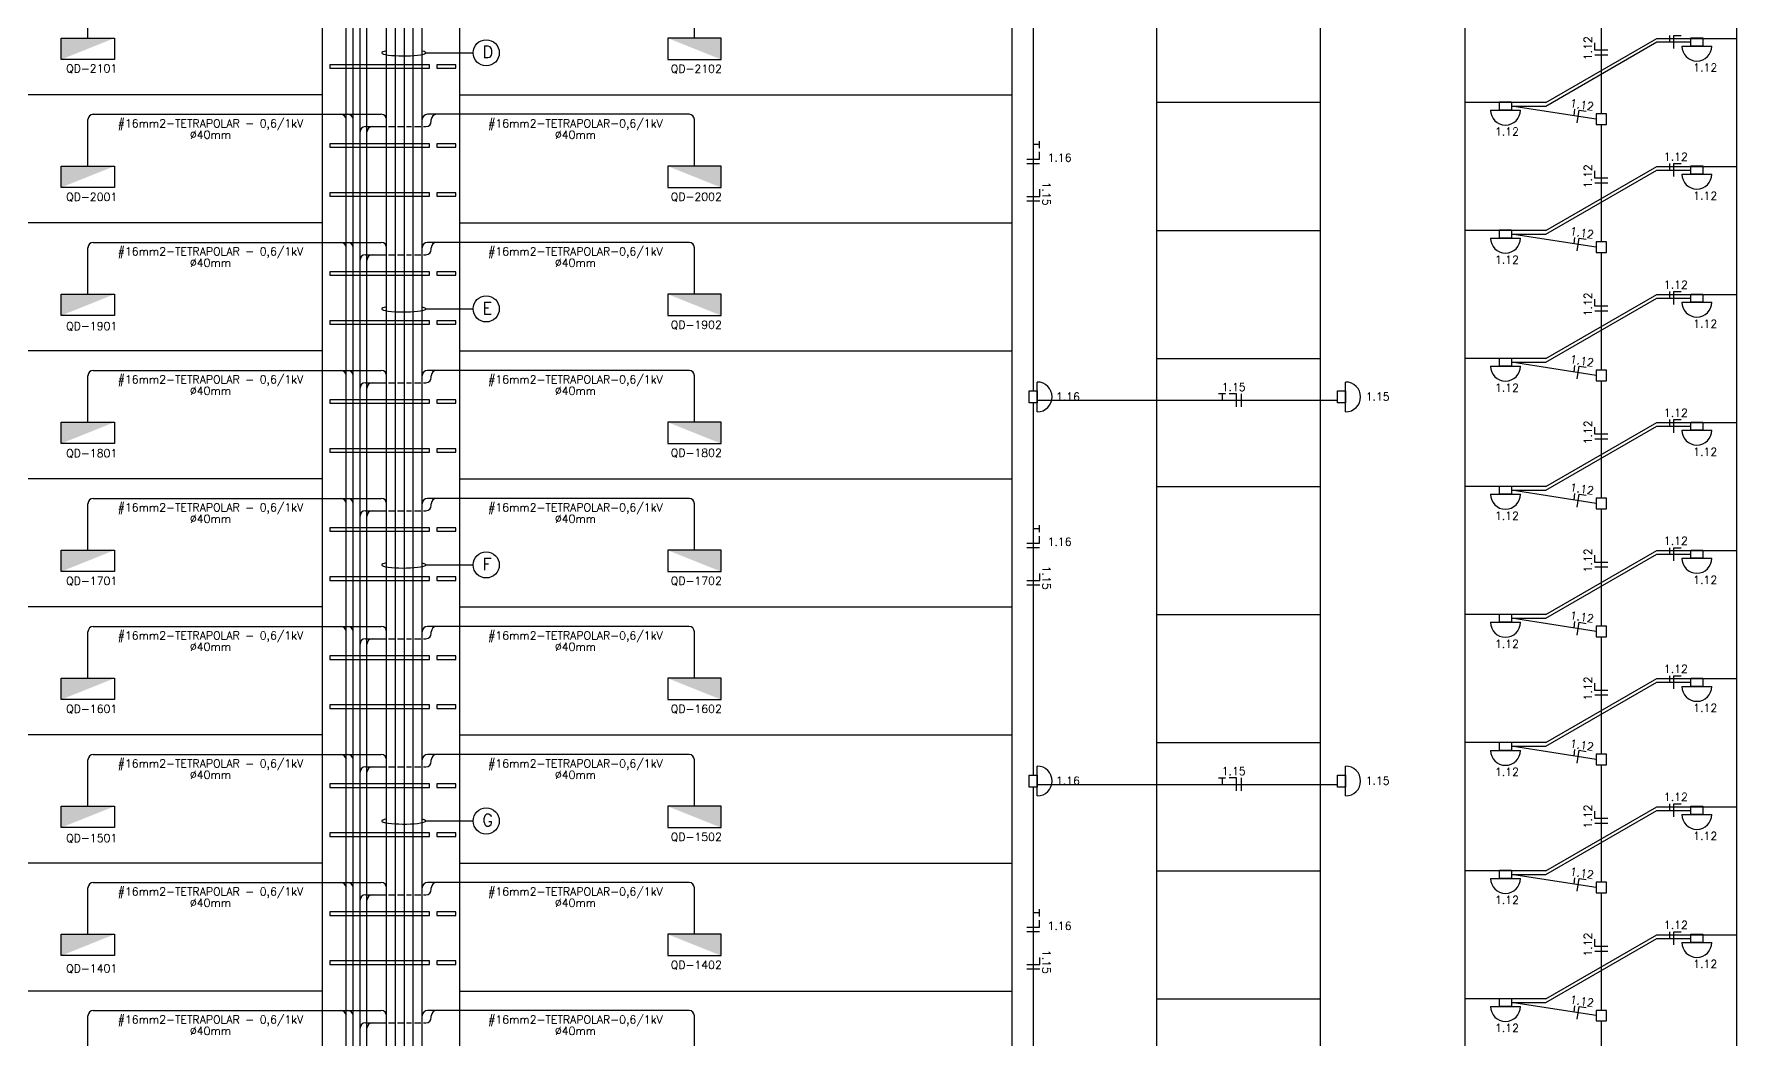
# Model space of a CAD drawing. Header units: millimetres. Extents: x -51529 to -574, y -54954 to 20636.
# Drawn here: x -32502 to -574, y -17675 to 1182 of the extents above; entities that cross this region are included whole.
import ezdxf
from ezdxf.enums import TextEntityAlignment as Align

# ---------------------------------------------------------------- set-up
doc = ezdxf.new("R2010")
doc.units = ezdxf.units.MM
doc.header["$LTSCALE"] = 4
doc.header["$MEASUREMENT"] = 0
for name, color, linetype in [('BASE', 1, 'CONTINUOUS'), ('ELETRODUTO-ELETRICA', 5, 'CONTINUOUS'), ('SIMBOLOGIA-ELETRICAS', 3, 'CONTINUOUS'), ('TEXTO', 110, 'CONTINUOUS')]:
    doc.layers.add(name, color=color, linetype=linetype)
doc.styles.add('REGUA60', font='SIMPLEX', dxfattribs={"height": 75})

# ---------------------------------------------------------------- blocks, each defined once
blk = doc.blocks.new('*U12')
at = {"layer": 'ELETRODUTO-ELETRICA', "ltscale": 0.0001}
blk.add_line((102, -1101), (102, 1101), dxfattribs=at)
at = {"layer": 'TEXTO'}
blk.add_line((-19, 10), (224, 10), dxfattribs=at)
blk.add_lwpolyline([(224, 95), (-19, 95), (-19, 231)], dxfattribs=at)
at = {"layer": 'TEXTO', "style": 'REGUA60'}
blk.add_text('1.12', height=150, rotation=90, dxfattribs=at).set_placement((-74, -94))
blk = doc.blocks.new('*U13')
at = {"layer": 'ELETRODUTO-ELETRICA', "color": 0, "linetype": 'ByBlock', "lineweight": -2, "transparency": 16777216}
for p in [(0, 48010.916), (0, 45610.3702), (0, 43209.8244), (0, 40809.2786), (0, 38408.7328), (0, 36008.187), (0, 33607.6412), (0, 31207.0954), (0, 28806.5496)]:
    blk.add_blockref('*U12', p, dxfattribs=at)
blk = doc.blocks.new('*U16')
at = {"layer": 'TEXTO'}
blk.add_line((21, -164), (-223, -164), dxfattribs=at)
blk.add_lwpolyline([(-223, -78), (21, -78), (21, 57)], dxfattribs=at)
at = {"layer": 'TEXTO', "style": 'REGUA60'}
blk.add_text('1.15', height=150, rotation=270, dxfattribs=at).set_placement((73, 200))
blk = doc.blocks.new('*U17')
at = {"layer": 'ELETRODUTO-ELETRICA', "color": 0, "linetype": 'ByBlock', "lineweight": -2, "transparency": 16777216}
for p in [(0, 43200), (0, 36000), (0, 28800)]:
    blk.add_blockref('*U16', p, dxfattribs=at)

msp = doc.modelspace()

# ---------------------------------------------------------------- linework, layer by layer
at = {"layer": 'BASE'}
for p, q in [((-27093, -50502), (-27093, 16698)), ((-24521, -50502), (-24521, 16698)), ((-14165, -50502), (-14165, 16698)), ((-11453, -50502), (-11453, 16698)), ((-8383, -50502), (-8383, 16698)), ((-5672, -50502), (-5672, 16698)), ((-574, -50502), (-574, 16698)), ((-4155, -102), (-2077, 1098)), ((-2077, 1098), (-574, 1098)), ((-27093, 42), (-41569, 42)), ((-24521, 42), (-14165, 42)), ((-8383, -102), (-11453, -102)), ((-4155, -102), (-5672, -102)), ((-4155, -2502), (-2077, -1302)), ((-2077, -1302), (-574, -1302)), ((-27093, -2358), (-41569, -2358)), ((-24521, -2358), (-14165, -2358)), ((-24521, -2358), (-14165, -2358)), ((-11453, -2502), (-8383, -2502)), ((-4155, -2502), (-5672, -2502)), ((-4155, -4902), (-2077, -3702)), ((-2077, -3702), (-574, -3702)), ((-27093, -4758), (-41569, -4758)), ((-24521, -4758), (-14165, -4758)), ((-24521, -4758), (-14165, -4758)), ((-11453, -4902), (-8383, -4902)), ((-4155, -4902), (-5672, -4902)), ((-4155, -7302), (-2077, -6102)), ((-2077, -6102), (-574, -6102)), ((-27093, -7158), (-41569, -7158)), ((-24521, -7158), (-14165, -7158)), ((-24521, -7158), (-14165, -7158)), ((-11453, -7302), (-8383, -7302)), ((-4155, -7302), (-5672, -7302)), ((-4155, -9702), (-2077, -8502)), ((-2077, -8502), (-574, -8502)), ((-27093, -9558), (-41569, -9558)), ((-24521, -9558), (-14165, -9558)), ((-24521, -9558), (-14165, -9558)), ((-11453, -9702), (-8383, -9702)), ((-4155, -9702), (-5672, -9702)), ((-4155, -12102), (-2077, -10902)), ((-2077, -10902), (-574, -10902)), ((-27093, -11958), (-41569, -11958)), ((-24521, -11958), (-14165, -11958)), ((-11453, -12102), (-8383, -12102)), ((-4155, -12102), (-5672, -12102)), ((-4155, -14502), (-2077, -13302)), ((-2077, -13302), (-574, -13302)), ((-27093, -14358), (-41569, -14358)), ((-24521, -14358), (-14165, -14358)), ((-24521, -14358), (-14165, -14358)), ((-11453, -14502), (-8383, -14502)), ((-4155, -14502), (-5672, -14502)), ((-4155, -16902), (-2077, -15702)), ((-2077, -15702), (-574, -15702)), ((-27093, -16758), (-41569, -16758)), ((-24521, -16758), (-14165, -16758)), ((-11453, -16902), (-8383, -16902)), ((-4155, -16902), (-5672, -16902))]:
    msp.add_line(p, q, dxfattribs=at)
for points in [[(-26957, 541), (-25085, 541), (-25085, 606), (-26957, 606)], [(-24953, 541), (-24591, 541), (-24591, 606), (-24953, 606)], [(-26957, -940), (-25085, -940), (-25085, -875), (-26957, -875)], [(-24953, -940), (-24591, -940), (-24591, -875), (-24953, -875)], [(-26957, -1859), (-25085, -1859), (-25085, -1794), (-26957, -1794)], [(-24953, -1859), (-24591, -1859), (-24591, -1794), (-24953, -1794)], [(-26957, -3340), (-25085, -3340), (-25085, -3275), (-26957, -3275)], [(-24953, -3340), (-24591, -3340), (-24591, -3275), (-24953, -3275)], [(-26957, -4259), (-25085, -4259), (-25085, -4194), (-26957, -4194)], [(-24953, -4259), (-24591, -4259), (-24591, -4194), (-24953, -4194)], [(-26957, -5740), (-25085, -5740), (-25085, -5675), (-26957, -5675)], [(-24953, -5740), (-24591, -5740), (-24591, -5675), (-24953, -5675)], [(-26957, -6659), (-25085, -6659), (-25085, -6594), (-26957, -6594)], [(-24953, -6659), (-24591, -6659), (-24591, -6594), (-24953, -6594)], [(-26957, -8140), (-25085, -8140), (-25085, -8075), (-26957, -8075)], [(-24953, -8140), (-24591, -8140), (-24591, -8075), (-24953, -8075)], [(-26957, -9059), (-25085, -9059), (-25085, -8994), (-26957, -8994)], [(-24953, -9059), (-24591, -9059), (-24591, -8994), (-24953, -8994)], [(-26957, -10540), (-25085, -10540), (-25085, -10475), (-26957, -10475)], [(-24953, -10540), (-24591, -10540), (-24591, -10475), (-24953, -10475)], [(-26957, -11459), (-25085, -11459), (-25085, -11394), (-26957, -11394)], [(-24953, -11459), (-24591, -11459), (-24591, -11394), (-24953, -11394)], [(-26957, -12940), (-25085, -12940), (-25085, -12875), (-26957, -12875)], [(-24953, -12940), (-24591, -12940), (-24591, -12875), (-24953, -12875)], [(-26957, -13859), (-25085, -13859), (-25085, -13794), (-26957, -13794)], [(-24953, -13859), (-24591, -13859), (-24591, -13794), (-24953, -13794)], [(-26957, -15340), (-25085, -15340), (-25085, -15275), (-26957, -15275)], [(-24953, -15340), (-24591, -15340), (-24591, -15275), (-24953, -15275)], [(-26957, -16259), (-25085, -16259), (-25085, -16194), (-26957, -16194)], [(-24953, -16259), (-24591, -16259), (-24591, -16194), (-24953, -16194)]]:
    msp.add_lwpolyline(points, close=True, dxfattribs=at)
at = {"layer": 'ELETRODUTO-ELETRICA'}
for p, q in [((-25552, -48324), (-25555, 19098)), ((-25395, -48324), (-25395, 18786)), ((-26651, -50123), (-26651, 16122)), ((-26520, -50123), (-26520, 16016)), ((-25892, -48324), (-25892, 13833)), ((-25224, -48324), (-25224, 13833)), ((-26390, -47723), (-26390, 13602)), ((-26260, -50123), (-26260, 13602)), ((-25722, -48324), (-25722, 13702)), ((-26390, -50123), (-26385, 11234)), ((-31492, 1106), (-31492, 1977)), ((-20122, 1106), (-20122, 1977)), ((-13769, 1466), (-13769, -5509)), ((-31492, -1294), (-31492, -423)), ((-31392, -323), (-25992, -323)), ((-26290, -554), (-25913, -554)), ((-25856, -554), (-25743, -554)), ((-25686, -554), (-25573, -554)), ((-25516, -554), (-25422, -554)), ((-25366, -554), (-25253, -554)), ((-25198, -554), (-25154, -554)), ((-20222, -323), (-25124, -323)), ((-25054, -454), (-25054, -423)), ((-20122, -1294), (-20122, -423)), ((-31492, -3694), (-31492, -2823)), ((-31392, -2723), (-25992, -2723)), ((-20222, -2723), (-25124, -2723)), ((-25054, -2854), (-25054, -2823)), ((-20122, -3694), (-20122, -2823)), ((-26290, -2954), (-25913, -2954)), ((-25856, -2954), (-25743, -2954)), ((-25686, -2954), (-25573, -2954)), ((-25516, -2954), (-25422, -2954)), ((-25366, -2954), (-25253, -2954)), ((-25198, -2954), (-25154, -2954)), ((-31492, -6094), (-31492, -5223)), ((-31392, -5123), (-25992, -5123)), ((-26290, -5354), (-25913, -5354)), ((-25856, -5354), (-25743, -5354)), ((-25686, -5354), (-25573, -5354)), ((-25516, -5354), (-25422, -5354)), ((-25366, -5354), (-25253, -5354)), ((-25198, -5354), (-25154, -5354)), ((-20222, -5123), (-25124, -5123)), ((-25054, -5254), (-25054, -5223)), ((-20122, -6094), (-20122, -5223)), ((-13769, -5734), (-13769, -12709)), ((-31492, -8494), (-31492, -7623)), ((-31392, -7523), (-25992, -7523)), ((-20222, -7523), (-25124, -7523)), ((-25054, -7654), (-25054, -7623)), ((-20122, -8494), (-20122, -7623)), ((-26290, -7754), (-25913, -7754)), ((-25856, -7754), (-25743, -7754)), ((-25686, -7754), (-25573, -7754)), ((-25516, -7754), (-25422, -7754)), ((-25366, -7754), (-25253, -7754)), ((-25198, -7754), (-25154, -7754)), ((-31492, -10894), (-31492, -10023)), ((-31392, -9923), (-25992, -9923)), ((-26290, -10154), (-25913, -10154)), ((-25856, -10154), (-25743, -10154)), ((-25686, -10154), (-25573, -10154)), ((-25516, -10154), (-25422, -10154)), ((-25366, -10154), (-25253, -10154)), ((-25198, -10154), (-25154, -10154)), ((-20222, -9923), (-25124, -9923)), ((-25054, -10054), (-25054, -10023)), ((-20122, -10894), (-20122, -10023)), ((-31492, -13294), (-31492, -12423)), ((-31392, -12323), (-25992, -12323)), ((-20222, -12323), (-25124, -12323)), ((-25054, -12454), (-25054, -12423)), ((-20122, -13294), (-20122, -12423)), ((-26290, -12554), (-25913, -12554)), ((-25856, -12554), (-25743, -12554)), ((-25686, -12554), (-25573, -12554)), ((-25516, -12554), (-25422, -12554)), ((-25366, -12554), (-25253, -12554)), ((-25198, -12554), (-25154, -12554)), ((-13769, -12934), (-13769, -19909)), ((-31492, -15694), (-31492, -14823)), ((-31392, -14723), (-25992, -14723)), ((-26290, -14954), (-25913, -14954)), ((-25856, -14954), (-25743, -14954)), ((-25686, -14954), (-25573, -14954)), ((-25516, -14954), (-25422, -14954)), ((-25366, -14954), (-25253, -14954)), ((-25198, -14954), (-25154, -14954)), ((-20222, -14723), (-25124, -14723)), ((-25054, -14854), (-25054, -14823)), ((-20122, -15694), (-20122, -14823)), ((-31492, -18094), (-31492, -17223)), ((-31392, -17123), (-25992, -17123)), ((-20222, -17123), (-25124, -17123)), ((-25054, -17254), (-25054, -17223)), ((-20122, -18094), (-20122, -17223)), ((-26290, -17354), (-25913, -17354)), ((-25856, -17354), (-25743, -17354)), ((-25686, -17354), (-25573, -17354)), ((-25516, -17354), (-25422, -17354)), ((-25366, -17354), (-25253, -17354)), ((-25198, -17354), (-25154, -17354))]:
    msp.add_line(p, q, dxfattribs=at)
at = {"layer": 'ELETRODUTO-ELETRICA', "ltscale": 0.0001}
for p, q in [((-3214, -416), (-4801, -167)), ((-3214, -2816), (-4801, -2568)), ((-3214, -5217), (-4801, -4968)), ((-13693, -5684), (-8064, -5684)), ((-3214, -7617), (-4801, -7369)), ((-3214, -10018), (-4801, -9770)), ((-3214, -12418), (-4801, -12170)), ((-13693, -12884), (-8064, -12884)), ((-3214, -14819), (-4801, -14571)), ((-3214, -17219), (-4801, -16971))]:
    msp.add_line(p, q, dxfattribs=at)
for points in [[(-4801, -167), (-4155, -167), (-2077, 1033), (-1438, 1033)], [(-4801, -2568), (-4155, -2568), (-2077, -1368), (-1438, -1368)], [(-4801, -4968), (-4155, -4968), (-2077, -3768), (-1438, -3768)], [(-4801, -7369), (-4155, -7369), (-2077, -6169), (-1438, -6169)], [(-4801, -9770), (-4155, -9770), (-2077, -8570), (-1438, -8570)], [(-4801, -12170), (-4155, -12170), (-2077, -10970), (-1438, -10970)], [(-4801, -14571), (-4155, -14571), (-2077, -13371), (-1438, -13371)], [(-4801, -16971), (-4155, -16971), (-2077, -15771), (-1438, -15771)]]:
    msp.add_lwpolyline(points, dxfattribs=at)
at = {"layer": 'ELETRODUTO-ELETRICA'}
for centre, start, end in [((-31392, -423), 90, 180), ((-26751, -423), 0, 90), ((-26620, -423), 0, 90), ((-26290, -654), 90, 180), ((-26160, -654), 90, 180), ((-25992, -423), 0, 90), ((-25124, -423), 90, 180), ((-25154, -454), 270, 0), ((-24954, -423), 90, 180), ((-20222, -423), 0, 90), ((-31392, -2823), 90, 180), ((-26751, -2823), 0, 90), ((-26620, -2823), 0, 90), ((-25992, -2823), 0, 90), ((-25124, -2823), 90, 180), ((-25154, -2854), 270, 0), ((-24954, -2823), 90, 180), ((-20222, -2823), 0, 90), ((-26290, -3054), 90, 180), ((-26160, -3054), 90, 180), ((-31392, -5223), 90, 180), ((-26751, -5223), 0, 90), ((-26620, -5223), 0, 90), ((-26290, -5454), 90, 180), ((-26160, -5454), 90, 180), ((-25992, -5223), 0, 90), ((-25124, -5223), 90, 180), ((-25154, -5254), 270, 0), ((-24954, -5223), 90, 180), ((-20222, -5223), 0, 90), ((-31392, -7623), 90, 180), ((-26751, -7623), 0, 90), ((-26620, -7623), 0, 90), ((-25992, -7623), 0, 90), ((-25124, -7623), 90, 180), ((-25154, -7654), 270, 0), ((-24954, -7623), 90, 180), ((-20222, -7623), 0, 90), ((-26290, -7854), 90, 180), ((-26160, -7854), 90, 180), ((-31392, -10023), 90, 180), ((-26751, -10023), 0, 90), ((-26620, -10023), 0, 90), ((-26290, -10254), 90, 180), ((-26160, -10254), 90, 180), ((-25992, -10023), 0, 90), ((-25124, -10023), 90, 180), ((-25154, -10054), 270, 0), ((-24954, -10023), 90, 180), ((-20222, -10023), 0, 90), ((-31392, -12423), 90, 180), ((-26751, -12423), 0, 90), ((-26620, -12423), 0, 90), ((-25992, -12423), 0, 90), ((-25124, -12423), 90, 180), ((-24954, -12423), 90, 180), ((-20222, -12423), 0, 90), ((-26290, -12654), 90, 180), ((-26160, -12654), 90, 180), ((-25154, -12454), 270, 0), ((-31392, -14823), 90, 180), ((-26751, -14823), 0, 90), ((-26620, -14823), 0, 90), ((-26290, -15054), 90, 180), ((-26160, -15054), 90, 180), ((-25992, -14823), 0, 90), ((-25124, -14823), 90, 180), ((-25154, -14854), 270, 0), ((-24954, -14823), 90, 180), ((-20222, -14823), 0, 90), ((-31392, -17223), 90, 180), ((-26751, -17223), 0, 90), ((-26620, -17223), 0, 90), ((-25992, -17223), 0, 90), ((-25124, -17223), 90, 180), ((-24954, -17223), 90, 180), ((-20222, -17223), 0, 90), ((-26290, -17454), 90, 180), ((-26160, -17454), 90, 180), ((-25154, -17254), 270, 0)]:
    msp.add_arc(centre, 100, start, end, dxfattribs=at)
at = {"layer": 'SIMBOLOGIA-ELETRICAS'}
for p, q in [((-1605, 956), (-1045, 956)), ((-5194, -244), (-4634, -244)), ((-1605, -1444), (-1045, -1444)), ((-5194, -2644), (-4634, -2644)), ((-1605, -3845), (-1045, -3845)), ((-5194, -5045), (-4634, -5045)), ((-13693, -5901), (-13693, -5341)), ((-7911, -5901), (-7911, -5341)), ((-1605, -6245), (-1045, -6245)), ((-5194, -7445), (-4634, -7445)), ((-1605, -8646), (-1045, -8646)), ((-5194, -9846), (-4634, -9846)), ((-1605, -11047), (-1045, -11047)), ((-5194, -12247), (-4634, -12247)), ((-13693, -13101), (-13693, -12541)), ((-7911, -13101), (-7911, -12541)), ((-1605, -13447), (-1045, -13447)), ((-5194, -14647), (-4634, -14647)), ((-1605, -15848), (-1045, -15848)), ((-5194, -17048), (-4634, -17048))]:
    msp.add_line(p, q, dxfattribs=at)
for points in [[(-31992, 706), (-31992, 1106), (-30992, 1106), (-30992, 706)], [(-19622, 706), (-19622, 1106), (-20622, 1106), (-20622, 706)], [(-1438, 956), (-1438, 1109), (-1213, 1109), (-1213, 956)], [(-5026, -244), (-5026, -91), (-4801, -91), (-4801, -244)], [(-31992, -1694), (-31992, -1294), (-30992, -1294), (-30992, -1694)], [(-19622, -1694), (-19622, -1294), (-20622, -1294), (-20622, -1694)], [(-1438, -1444), (-1438, -1291), (-1213, -1291), (-1213, -1444)], [(-5026, -2644), (-5026, -2491), (-4801, -2491), (-4801, -2644)], [(-31992, -4094), (-31992, -3694), (-30992, -3694), (-30992, -4094)], [(-19622, -4094), (-19622, -3694), (-20622, -3694), (-20622, -4094)], [(-1438, -3845), (-1438, -3692), (-1213, -3692), (-1213, -3845)], [(-5026, -5045), (-5026, -4892), (-4801, -4892), (-4801, -5045)], [(-13693, -5734), (-13846, -5734), (-13846, -5509), (-13693, -5509)], [(-7911, -5734), (-8064, -5734), (-8064, -5509), (-7911, -5509)], [(-31992, -6494), (-31992, -6094), (-30992, -6094), (-30992, -6494)], [(-19622, -6494), (-19622, -6094), (-20622, -6094), (-20622, -6494)], [(-1438, -6245), (-1438, -6093), (-1213, -6093), (-1213, -6245)], [(-5026, -7445), (-5026, -7293), (-4801, -7293), (-4801, -7445)], [(-31992, -8894), (-31992, -8494), (-30992, -8494), (-30992, -8894)], [(-19622, -8894), (-19622, -8494), (-20622, -8494), (-20622, -8894)], [(-1438, -8646), (-1438, -8493), (-1213, -8493), (-1213, -8646)], [(-5026, -9846), (-5026, -9693), (-4801, -9693), (-4801, -9846)], [(-31992, -11294), (-31992, -10894), (-30992, -10894), (-30992, -11294)], [(-19622, -11294), (-19622, -10894), (-20622, -10894), (-20622, -11294)], [(-1438, -11047), (-1438, -10894), (-1213, -10894), (-1213, -11047)], [(-5026, -12247), (-5026, -12094), (-4801, -12094), (-4801, -12247)], [(-13693, -12934), (-13846, -12934), (-13846, -12709), (-13693, -12709)], [(-7911, -12934), (-8064, -12934), (-8064, -12709), (-7911, -12709)], [(-31992, -13694), (-31992, -13294), (-30992, -13294), (-30992, -13694)], [(-19622, -13694), (-19622, -13294), (-20622, -13294), (-20622, -13694)], [(-1438, -13447), (-1438, -13294), (-1213, -13294), (-1213, -13447)], [(-5026, -14647), (-5026, -14494), (-4801, -14494), (-4801, -14647)], [(-31992, -16094), (-31992, -15694), (-30992, -15694), (-30992, -16094)], [(-19622, -16094), (-19622, -15694), (-20622, -15694), (-20622, -16094)], [(-1438, -15848), (-1438, -15695), (-1213, -15695), (-1213, -15848)], [(-5026, -17048), (-5026, -16895), (-4801, -16895), (-4801, -17048)]]:
    msp.add_lwpolyline(points, close=True, dxfattribs=at)
at = {"layer": 'SIMBOLOGIA-ELETRICAS', "color": 110}
for points in [[(-3019, -515), (-3019, -316), (-3214, -316), (-3214, -515)], [(-3019, -2916), (-3019, -2716), (-3214, -2716), (-3214, -2916)], [(-3019, -5316), (-3019, -5117), (-3214, -5117), (-3214, -5316)], [(-3019, -7717), (-3019, -7518), (-3214, -7518), (-3214, -7717)], [(-3019, -10118), (-3019, -9918), (-3214, -9918), (-3214, -10118)], [(-3019, -12518), (-3019, -12319), (-3214, -12319), (-3214, -12518)], [(-3019, -14919), (-3019, -14719), (-3214, -14719), (-3214, -14919)], [(-3019, -17319), (-3019, -17120), (-3214, -17120), (-3214, -17319)]]:
    msp.add_lwpolyline(points, close=True, dxfattribs=at)
at = {"layer": 'SIMBOLOGIA-ELETRICAS'}
for centre, start, end in [((-1325, 956), 180, 0), ((-4914, -244), 180, 0), ((-1325, -1444), 180, 0), ((-4914, -2644), 180, 0), ((-1325, -3845), 180, 0), ((-4914, -5045), 180, 0), ((-13693, -5621), 270, 90), ((-7911, -5621), 270, 90), ((-1325, -6245), 180, 0), ((-4914, -7445), 180, 0), ((-1325, -8646), 180, 0), ((-4914, -9846), 180, 0), ((-1325, -11047), 180, 0), ((-4914, -12247), 180, 0), ((-13693, -12821), 270, 90), ((-7911, -12821), 270, 90), ((-1325, -13447), 180, 0), ((-4914, -14647), 180, 0), ((-1325, -15848), 180, 0), ((-4914, -17048), 180, 0)]:
    msp.add_arc(centre, 280, start, end, dxfattribs=at)
for points in [[(-31992, 706), (-30992, 1106), (-31992, 1106)], [(-19622, 706), (-20622, 1106), (-19622, 1106)], [(-31992, -1694), (-30992, -1294), (-31992, -1294)], [(-19622, -1694), (-20622, -1294), (-19622, -1294)], [(-31992, -4094), (-30992, -3694), (-31992, -3694)], [(-19622, -4094), (-20622, -3694), (-19622, -3694)], [(-31992, -6494), (-30992, -6094), (-31992, -6094)], [(-19622, -6494), (-20622, -6094), (-19622, -6094)], [(-31992, -8894), (-30992, -8494), (-31992, -8494)], [(-19622, -8894), (-20622, -8494), (-19622, -8494)], [(-31992, -11294), (-30992, -10894), (-31992, -10894)], [(-19622, -11294), (-20622, -10894), (-19622, -10894)], [(-31992, -13694), (-30992, -13294), (-31992, -13294)], [(-19622, -13694), (-20622, -13294), (-19622, -13294)], [(-31992, -16094), (-30992, -15694), (-31992, -15694)], [(-19622, -16094), (-20622, -15694), (-19622, -15694)]]:
    msp.add_solid(points, dxfattribs=at)
at = {"layer": 'TEXTO'}
for p, q in [((-1841, 1154), (-1841, 1033)), ((-25158, 830), (-24269, 830)), ((-3617, -229), (-3635, -350)), ((-13651, -891), (-13769, -891)), ((-13651, -959), (-13651, -824)), ((-13648, -1249), (-13891, -1249)), ((-1841, -1246), (-1841, -1368)), ((-3617, -2630), (-3635, -2750)), ((-1841, -3647), (-1841, -3768)), ((-25158, -3970), (-24269, -3970)), ((-3617, -5031), (-3635, -5151)), ((-10161, -5565), (-10296, -5565)), ((-10228, -5565), (-10228, -5684)), ((-9871, -5562), (-9871, -5806)), ((-1841, -6047), (-1841, -6169)), ((-3617, -7431), (-3635, -7551)), ((-13651, -8091), (-13769, -8091)), ((-13651, -8159), (-13651, -8024)), ((-13648, -8449), (-13891, -8449)), ((-1841, -8448), (-1841, -8570)), ((-25158, -8770), (-24269, -8770)), ((-3617, -9832), (-3635, -9952)), ((-1841, -10848), (-1841, -10970)), ((-3617, -12232), (-3635, -12352)), ((-10161, -12765), (-10296, -12765)), ((-10228, -12765), (-10228, -12884)), ((-9871, -12762), (-9871, -13006)), ((-1841, -13249), (-1841, -13371)), ((-25158, -13570), (-24269, -13570)), ((-3617, -14633), (-3635, -14753)), ((-13651, -15291), (-13769, -15291)), ((-13651, -15359), (-13651, -15224)), ((-13648, -15649), (-13891, -15649)), ((-1841, -15650), (-1841, -15771)), ((-3617, -17033), (-3635, -17154))]:
    msp.add_line(p, q, dxfattribs=at)
for points in [[(-1755, 911), (-1755, 1154), (-1620, 1154)], [(-3569, -483), (-3532, -243), (-3398, -264)], [(-13891, -1163), (-13648, -1163), (-13648, -1028)], [(-1755, -1490), (-1755, -1246), (-1620, -1246)], [(-3569, -2884), (-3532, -2643), (-3398, -2664)], [(-1755, -3890), (-1755, -3647), (-1620, -3647)], [(-3569, -5284), (-3532, -5044), (-3398, -5065)], [(-9957, -5806), (-9957, -5562), (-10092, -5562)], [(-1755, -6291), (-1755, -6047), (-1620, -6047)], [(-3569, -7685), (-3532, -7444), (-3398, -7465)], [(-13891, -8363), (-13648, -8363), (-13648, -8228)], [(-1755, -8691), (-1755, -8448), (-1620, -8448)], [(-3569, -10085), (-3532, -9845), (-3398, -9866)], [(-1755, -11092), (-1755, -10848), (-1620, -10848)], [(-3569, -12486), (-3532, -12245), (-3398, -12266)], [(-9957, -13006), (-9957, -12762), (-10092, -12762)], [(-1755, -13492), (-1755, -13249), (-1620, -13249)], [(-3569, -14886), (-3532, -14646), (-3398, -14667)], [(-13891, -15563), (-13648, -15563), (-13648, -15428)], [(-1755, -15893), (-1755, -15650), (-1620, -15650)], [(-3569, -17287), (-3532, -17047), (-3398, -17067)]]:
    msp.add_lwpolyline(points, dxfattribs=at)
for centre in [(-24024, 830), (-24024, -3970), (-24024, -8770), (-24024, -13570)]:
    msp.add_circle(centre, 245, dxfattribs=at)
for centre in [(-25571, 830), (-25571, -3970), (-25571, -8770), (-25571, -13570)]:
    msp.add_ellipse(centre, major_axis=(-413, 0), ratio=0.140556, start_param=-0.676717, end_param=3.717508, dxfattribs=at)

# ---------------------------------------------------------------- block references
at = {"layer": 'ELETRODUTO-ELETRICA'}
for name, p in [('*U13', (-3218, -47226)), ('*U17', (-13668, -44985))]:
    msp.add_blockref(name, p, dxfattribs=at)

# ---------------------------------------------------------------- texts
at = {"layer": 'TEXTO', "style": 'REGUA60'}
for s, height, p in [('D', 225, (-24098, 733)), ('QD-2101', 150, (-31900, 462)), ('QD-2102', 150, (-20564, 457)), ('1.12', 150, (-1394, 478)), ('1.12', 150, (-5112, -722)), ('1.16', 150, (-13499, -1211)), ('1.12', 150, (-1945, -1192)), ('QD-2001', 150, (-31900, -1946)), ('QD-2002', 150, (-20564, -1943)), ('1.12', 150, (-1394, -1923)), ('1.12', 150, (-5112, -3123)), ('1.12', 150, (-1945, -3592)), ('E', 225, (-24098, -4067)), ('QD-1901', 150, (-31900, -4367)), ('QD-1902', 150, (-20564, -4343)), ('1.12', 150, (-1394, -4323)), ('1.15', 150, (-10235, -5510)), ('1.12', 150, (-5112, -5523)), ('1.16', 150, (-13343, -5690)), ('1.15', 150, (-7536, -5690)), ('1.12', 150, (-1945, -5993)), ('QD-1801', 150, (-31900, -6751)), ('QD-1802', 150, (-20564, -6743)), ('1.12', 150, (-1394, -6724)), ('1.12', 150, (-5112, -7924)), ('1.16', 150, (-13499, -8411)), ('1.12', 150, (-1945, -8393)), ('F', 225, (-24098, -8867)), ('QD-1701', 150, (-31900, -9144)), ('QD-1702', 150, (-20564, -9143)), ('1.12', 150, (-1394, -9125)), ('1.12', 150, (-5112, -10325)), ('1.12', 150, (-1945, -10794)), ('QD-1601', 150, (-31900, -11543)), ('QD-1602', 150, (-20564, -11543)), ('1.12', 150, (-1394, -11525)), ('1.16', 150, (-13343, -12890)), ('1.15', 150, (-10235, -12710)), ('1.15', 150, (-7536, -12890)), ('1.12', 150, (-5112, -12725)), ('1.12', 150, (-1945, -13194)), ('G', 225, (-24098, -13667)), ('QD-1501', 150, (-31900, -13966)), ('QD-1502', 150, (-20564, -13943)), ('1.12', 150, (-1394, -13926)), ('1.12', 150, (-5112, -15126)), ('1.16', 150, (-13499, -15611)), ('1.12', 150, (-1945, -15595)), ('QD-1401', 150, (-31900, -16410)), ('QD-1402', 150, (-20564, -16343)), ('1.12', 150, (-1394, -16326)), ('1.12', 150, (-5112, -17526))]:
    msp.add_text(s, height=height, dxfattribs=at).set_placement(p)
for p in [(-3714, -183), (-3714, -2583), (-3714, -4984), (-3714, -7385), (-3714, -9785), (-3714, -12186), (-3714, -14586), (-3714, -16987)]:
    msp.add_text('1.12', height=150, rotation=351.1104, dxfattribs=at).set_placement(p)
for s, p in [('#16mm2-TETRAPOLAR - 0,6/1kV', (-29194, -568)), ('Ø40mm', (-29194, -780)), ('#16mm2-TETRAPOLAR-0,6/1kV', (-22351, -568)), ('Ø40mm', (-22351, -780)), ('#16mm2-TETRAPOLAR - 0,6/1kV', (-29194, -2968)), ('#16mm2-TETRAPOLAR-0,6/1kV', (-22351, -2968)), ('Ø40mm', (-29194, -3180)), ('Ø40mm', (-22351, -3180)), ('#16mm2-TETRAPOLAR - 0,6/1kV', (-29194, -5368)), ('#16mm2-TETRAPOLAR-0,6/1kV', (-22351, -5368)), ('Ø40mm', (-29194, -5580)), ('Ø40mm', (-22351, -5580)), ('#16mm2-TETRAPOLAR - 0,6/1kV', (-29194, -7768)), ('#16mm2-TETRAPOLAR-0,6/1kV', (-22351, -7768)), ('Ø40mm', (-29194, -7980)), ('Ø40mm', (-22351, -7980)), ('#16mm2-TETRAPOLAR - 0,6/1kV', (-29194, -10168)), ('#16mm2-TETRAPOLAR-0,6/1kV', (-22351, -10168)), ('Ø40mm', (-29194, -10380)), ('Ø40mm', (-22351, -10380)), ('#16mm2-TETRAPOLAR - 0,6/1kV', (-29194, -12568)), ('#16mm2-TETRAPOLAR-0,6/1kV', (-22351, -12568)), ('Ø40mm', (-29194, -12780)), ('Ø40mm', (-22351, -12780)), ('#16mm2-TETRAPOLAR - 0,6/1kV', (-29194, -14968)), ('#16mm2-TETRAPOLAR-0,6/1kV', (-22351, -14968)), ('Ø40mm', (-29194, -15180)), ('Ø40mm', (-22351, -15180)), ('#16mm2-TETRAPOLAR - 0,6/1kV', (-29194, -17368)), ('#16mm2-TETRAPOLAR-0,6/1kV', (-22351, -17368)), ('Ø40mm', (-29194, -17580)), ('Ø40mm', (-22351, -17580))]:
    msp.add_text(s, height=150, dxfattribs=at).set_placement(p, align=Align.CENTER)

doc.saveas('drawing.dxf')
